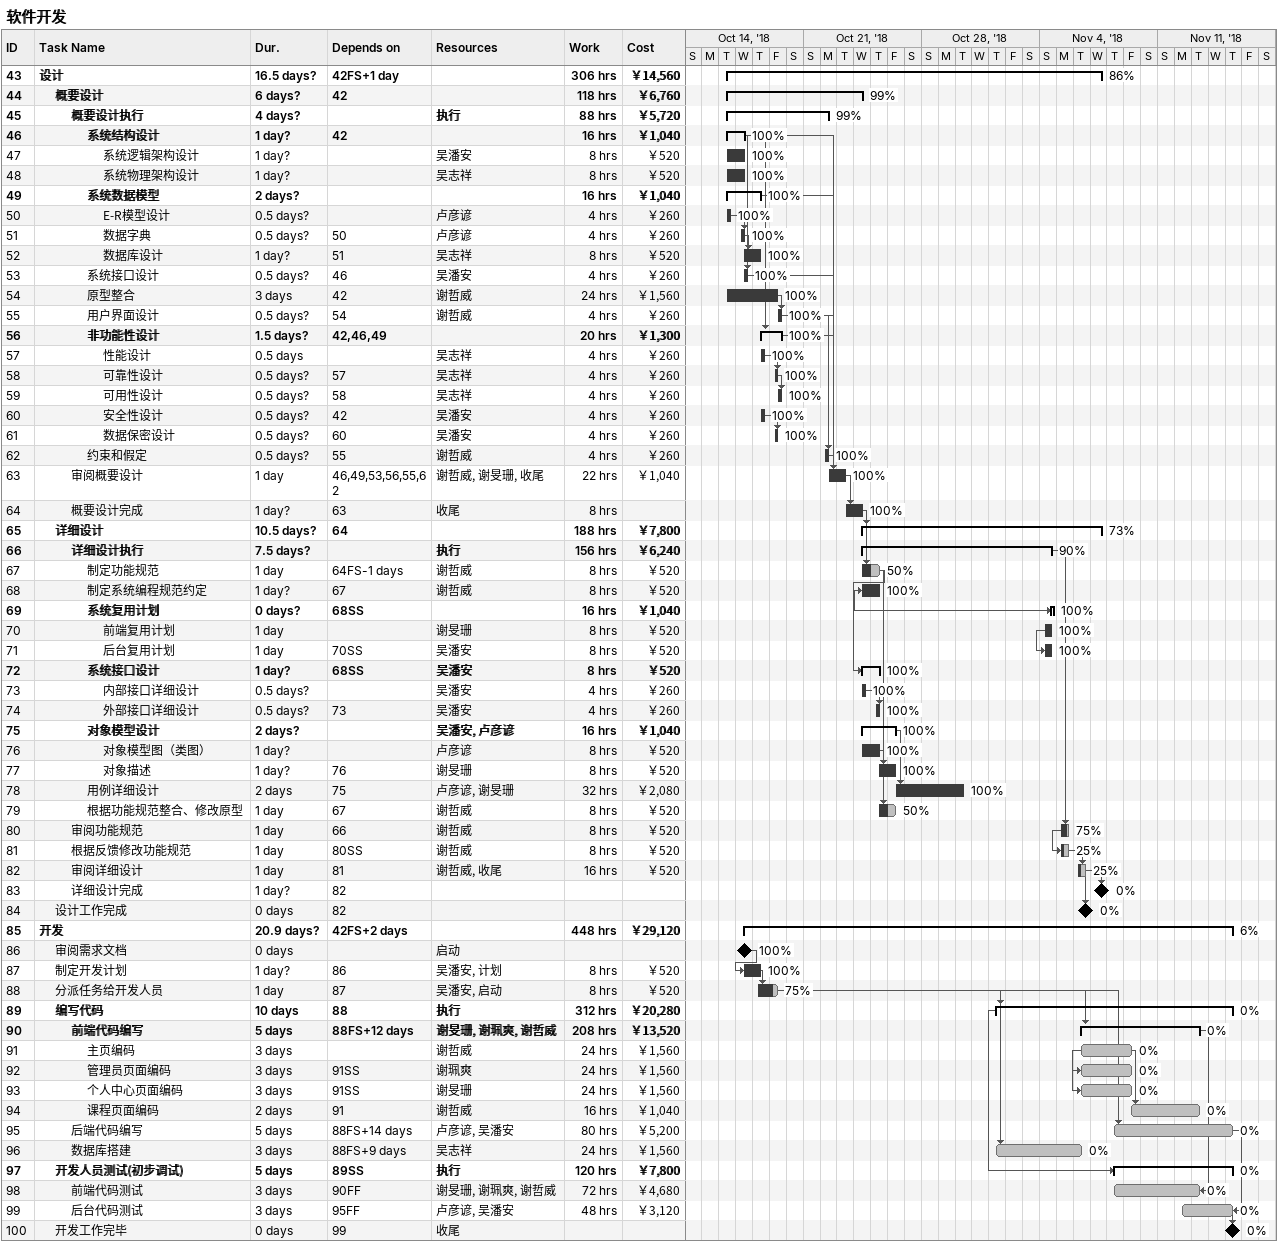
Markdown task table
软件开发

| ID | Level | Task | Duration | Start | Finish | Predecessors | Resources | % complete | Work (h) | Cost (￥) |
|---|---|---|---|---|---|---|---|---|---|---|
| 43 | 1 | **设计** | 16.5d? | 2018-10-16 | 2018-11-07 | 42FS+1d |  | 86 | 306 | 14560 |
| 44 | 2 | **概要设计** | 6d? | 2018-10-16 | 2018-10-24 | 42 |  | 99 | 118 | 6760 |
| 45 | 3 | **概要设计执行** | 4d? | 2018-10-16 | 2018-10-22 |  | 执行 | 99 | 88 | 5720 |
| 46 | 4 | **系统结构设计** | 1d? | 2018-10-16 | 2018-10-17 | 42 |  | 100 | 16 | 1040 |
| 47 | 5 | 系统逻辑架构设计 | 1d? | 2018-10-16 | 2018-10-17 |  | 吴潘安 | 100 | 8 | 520 |
| 48 | 5 | 系统物理架构设计 | 1d? | 2018-10-16 | 2018-10-17 |  | 吴志祥 | 100 | 8 | 520 |
| 49 | 4 | **系统数据模型** | 2d? | 2018-10-16 | 2018-10-18 |  |  | 100 | 16 | 1040 |
| 50 | 5 | E-R模型设计 | 0.5d? | 2018-10-16 | 2018-10-16 |  | 卢彦谚 | 100 | 4 | 260 |
| 51 | 5 | 数据字典 | 0.5d? | 2018-10-17 | 2018-10-17 | 50 | 卢彦谚 | 100 | 4 | 260 |
| 52 | 5 | 数据库设计 | 1d? | 2018-10-17 | 2018-10-18 | 51 | 吴志祥 | 100 | 8 | 520 |
| 53 | 4 | 系统接口设计 | 0.5d? | 2018-10-17 | 2018-10-17 | 46 | 吴潘安 | 100 | 4 | 260 |
| 54 | 4 | 原型整合 | 3d | 2018-10-16 | 2018-10-19 | 42 | 谢哲威 | 100 | 24 | 1560 |
| 55 | 4 | 用户界面设计 | 0.5d? | 2018-10-19 | 2018-10-19 | 54 | 谢哲威 | 100 | 4 | 260 |
| 56 | 4 | **非功能性设计** | 1.5d? | 2018-10-18 | 2018-10-19 | 42, 46, 49 |  | 100 | 20 | 1300 |
| 57 | 5 | 性能设计 | 0.5d | 2018-10-18 | 2018-10-18 |  | 吴志祥 | 100 | 4 | 260 |
| 58 | 5 | 可靠性设计 | 0.5d? | 2018-10-19 | 2018-10-19 | 57 | 吴志祥 | 100 | 4 | 260 |
| 59 | 5 | 可用性设计 | 0.5d? | 2018-10-19 | 2018-10-19 | 58 | 吴志祥 | 100 | 4 | 260 |
| 60 | 5 | 安全性设计 | 0.5d? | 2018-10-18 | 2018-10-18 | 42 | 吴潘安 | 100 | 4 | 260 |
| 61 | 5 | 数据保密设计 | 0.5d? | 2018-10-19 | 2018-10-19 | 60 | 吴潘安 | 100 | 4 | 260 |
| 62 | 4 | 约束和假定 | 0.5d? | 2018-10-22 | 2018-10-22 | 55 | 谢哲威 | 100 | 4 | 260 |
| 63 | 3 | 审阅概要设计 | 1d | 2018-10-22 | 2018-10-23 | 46, 49, 53, 56, 55, 62 | 谢哲威, 谢旻珊, 收尾 | 100 | 22 | 1040 |
| 64 | 3 | 概要设计完成 | 1d? | 2018-10-23 | 2018-10-24 | 63 | 收尾 | 100 | 8 |  |
| 65 | 2 | **详细设计** | 10.5d? | 2018-10-24 | 2018-11-07 | 64 |  | 73 | 188 | 7800 |
| 66 | 3 | **详细设计执行** | 7.5d? | 2018-10-24 | 2018-11-04 |  | 执行 | 90 | 156 | 6240 |
| 67 | 4 | 制定功能规范 | 1d | 2018-10-24 | 2018-10-25 | 64FS-1d | 谢哲威 | 50 | 8 | 520 |
| 68 | 4 | 制定系统编程规范约定 | 1d? | 2018-10-24 | 2018-10-25 | 67 | 谢哲威 | 100 | 8 | 520 |
| 69 | 4 | **系统复用计划** | 0d? | 2018-11-04 | 2018-11-04 | 68SS |  | 100 | 16 | 1040 |
| 70 | 5 | 前端复用计划 | 1d | 2018-11-04 | 2018-11-04 |  | 谢旻珊 | 100 | 8 | 520 |
| 71 | 5 | 后台复用计划 | 1d | 2018-11-04 | 2018-11-04 | 70SS | 吴潘安 | 100 | 8 | 520 |
| 72 | 4 | **系统接口设计** | 1d? | 2018-10-24 | 2018-10-25 | 68SS | 吴潘安 | 100 | 8 | 520 |
| 73 | 5 | 内部接口详细设计 | 0.5d? | 2018-10-24 | 2018-10-24 |  | 吴潘安 | 100 | 4 | 260 |
| 74 | 5 | 外部接口详细设计 | 0.5d? | 2018-10-25 | 2018-10-25 | 73 | 吴潘安 | 100 | 4 | 260 |
| 75 | 4 | **对象模型设计** | 2d? | 2018-10-24 | 2018-10-26 |  | 吴潘安, 卢彦谚 | 100 | 16 | 1040 |
| 76 | 5 | 对象模型图（类图） | 1d? | 2018-10-24 | 2018-10-25 |  | 卢彦谚 | 100 | 8 | 520 |
| 77 | 5 | 对象描述 | 1d? | 2018-10-25 | 2018-10-26 | 76 | 谢旻珊 | 100 | 8 | 520 |
| 78 | 4 | 用例详细设计 | 2d | 2018-10-26 | 2018-10-30 | 75 | 卢彦谚, 谢旻珊 | 100 | 32 | 2080 |
| 79 | 4 | 根据功能规范整合、修改原型 | 1d | 2018-10-25 | 2018-10-26 | 67 | 谢哲威 | 50 | 8 | 520 |
| 80 | 3 | 审阅功能规范 | 1d | 2018-11-05 | 2018-11-05 | 66 | 谢哲威 | 75 | 8 | 520 |
| 81 | 3 | 根据反馈修改功能规范 | 1d | 2018-11-05 | 2018-11-05 | 80SS | 谢哲威 | 25 | 8 | 520 |
| 82 | 3 | 审阅详细设计 | 1d | 2018-11-06 | 2018-11-06 | 81 | 谢哲威, 收尾 | 25 | 16 | 520 |
| 83 | 3 | 详细设计完成 | 1d? | 2018-11-07 | 2018-11-07 | 82 |  | 0 |  |  |
| 84 | 2 | 设计工作完成 | 0d | 2018-11-06 | 2018-11-06 | 82 |  | 0 |  |  |
| 85 | 1 | **开发** | 20.9d? | 2018-10-17 | 2018-11-15 | 42FS+2d |  | 6 | 448 | 29120 |
| 86 | 2 | 审阅需求文档 | 0d | 2018-10-17 | 2018-10-17 |  | 启动 | 100 |  |  |
| 87 | 2 | 制定开发计划 | 1d? | 2018-10-17 | 2018-10-18 | 86 | 吴潘安, 计划 | 100 | 8 | 520 |
| 88 | 2 | 分派任务给开发人员 | 1d | 2018-10-18 | 2018-10-19 | 87 | 吴潘安, 启动 | 75 | 8 | 520 |
| 89 | 2 | **编写代码** | 10d | 2018-11-01 | 2018-11-15 | 88 | 执行 | 0 | 312 | 20280 |
| 90 | 3 | **前端代码编写** | 5d | 2018-11-06 | 2018-11-13 | 88FS+12d | 谢旻珊, 谢珮爽, 谢哲威 | 0 | 208 | 13520 |
| 91 | 4 | 主页编码 | 3d | 2018-11-06 | 2018-11-09 |  | 谢哲威 | 0 | 24 | 1560 |
| 92 | 4 | 管理员页面编码 | 3d | 2018-11-06 | 2018-11-09 | 91SS | 谢珮爽 | 0 | 24 | 1560 |
| 93 | 4 | 个人中心页面编码 | 3d | 2018-11-06 | 2018-11-09 | 91SS | 谢旻珊 | 0 | 24 | 1560 |
| 94 | 4 | 课程页面编码 | 2d | 2018-11-09 | 2018-11-13 | 91 | 谢哲威 | 0 | 16 | 1040 |
| 95 | 3 | 后端代码编写 | 5d | 2018-11-08 | 2018-11-15 | 88FS+14d | 卢彦谚, 吴潘安 | 0 | 80 | 5200 |
| 96 | 3 | 数据库搭建 | 3d | 2018-11-01 | 2018-11-06 | 88FS+9d | 吴志祥 | 0 | 24 | 1560 |
| 97 | 2 | **开发人员测试(初步调试)** | 5d | 2018-11-08 | 2018-11-15 | 89SS | 执行 | 0 | 120 | 7800 |
| 98 | 3 | 前端代码测试 | 3d | 2018-11-08 | 2018-11-13 | 90FF | 谢旻珊, 谢珮爽, 谢哲威 | 0 | 72 | 4680 |
| 99 | 3 | 后台代码测试 | 3d | 2018-11-12 | 2018-11-15 | 95FF | 卢彦谚, 吴潘安 | 0 | 48 | 3120 |
| 100 | 2 | 开发工作完毕 | 0d | 2018-11-15 | 2018-11-15 | 99 | 收尾 | 0 |  |  |
